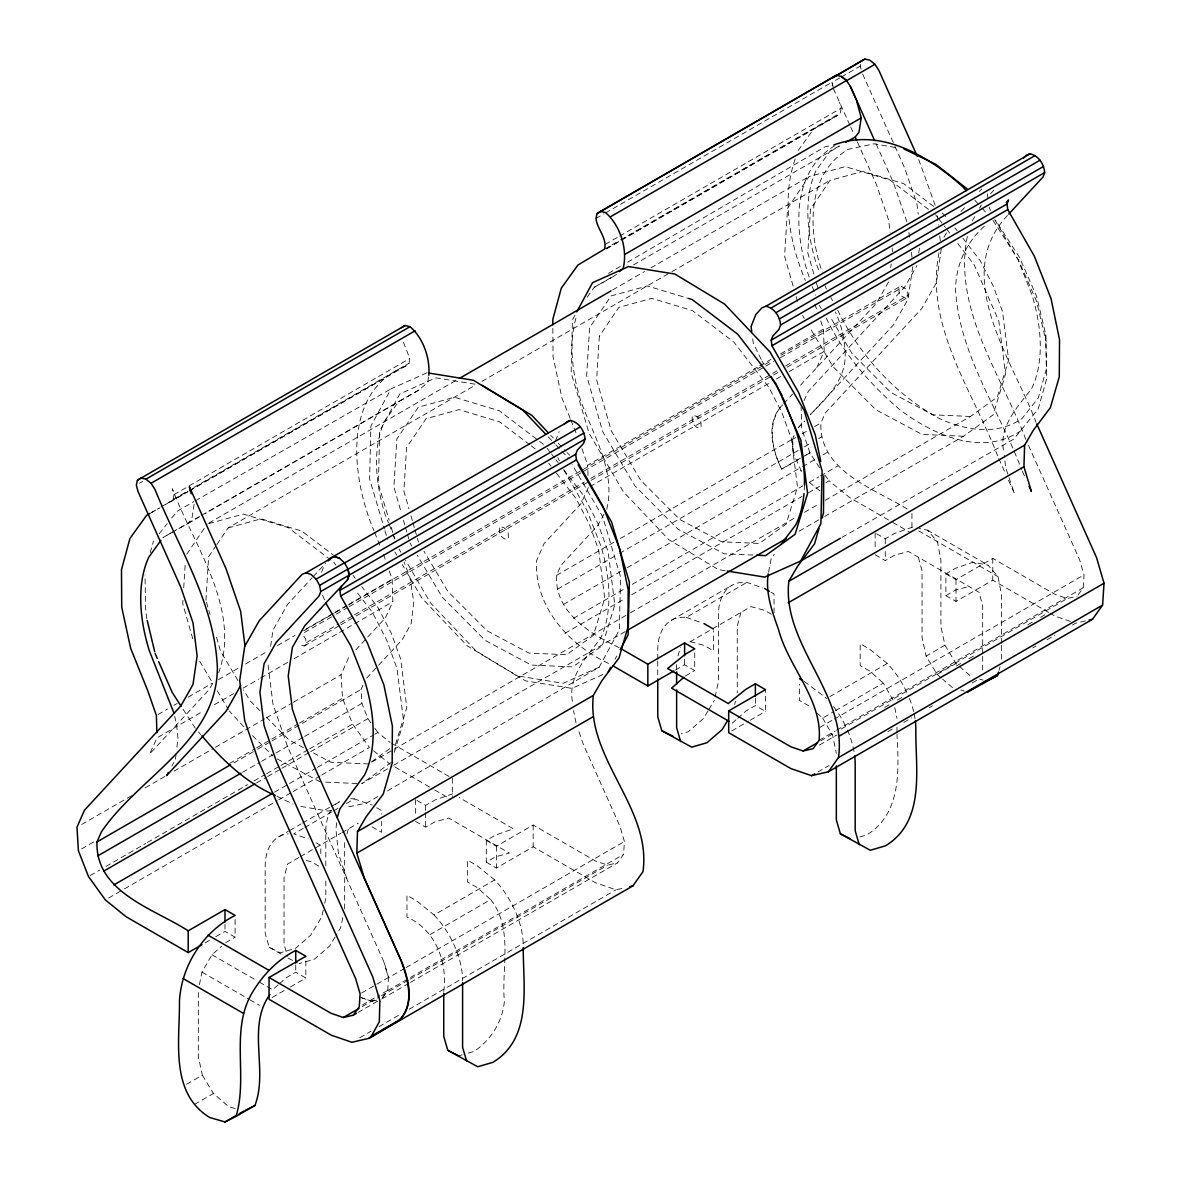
<?xml version="1.0" encoding="UTF-8"?>
<svg xmlns="http://www.w3.org/2000/svg" width="1181" height="1181" viewBox="0 0 1181 1181"><rect width="100%" height="100%" fill="white"/><g stroke="black" fill="none" stroke-linecap="round" stroke-linejoin="round"><path stroke-width="0.75" stroke-dasharray="5 3.75" d="M182.966 600.243L182.745 603.801L193.285 640.545M183.734 587.798L185.255 562.894M205.937 600.376L208.624 556.723L215.813 546.094M382.792 997.561L387.752 990.579L388.401 977.528L383.987 962.382M410.471 982.4L617.604 862.824L623.553 854.424L624.409 841.492L619.995 826.36L583.089 743.823L578.38 729.858M1078.209 594.811L1083.184 587.813L1084.025 574.881L1079.611 559.75L1026.555 441.059M336.659 822.744L335.906 829.328L338.46 853.774L347.288 879.963M176.043 754.26L175.408 759.634L171.88 766.041M176.899 747.101L177.962 738.14L176.589 724.794L173.991 713.117M606.739 509.365C616.083 470.791 593.142 435.479 580.683 400.566A144.008 83.142 60 0 1 576.889 315.106M270.641 646.243L273.003 630.019L287.574 604.377L312.079 577.863M890.695 267.644L891.212 264.072M912.721 266.847L907.997 299.28L893.427 324.937L810.786 414.354M918.729 253.088L920.029 244.172M939.028 252.734C924.324 325.941 973.469 391.841 998.048 456.944M941.287 248.719L936.297 282.953L921.726 308.595L825.312 412.922L820.898 422.96C819.068 471.189 874.014 488.565 907.17 508.967M967.328 236.392C952.654 309.142 1001.281 374.717 1025.802 439.376M165.576 504.597L173.238 499.386L173.976 494.632L172.396 488.757C193.832 546.272 241.396 608.643 218.677 672.786M194.112 504.302L191.883 518.562L187.956 523.582L175.379 530.549M189.447 490.868L406.131 365.77L409.039 363.246L409.792 358.493L402.751 340.423M428.526 377.079L427.684 382.423L418.975 390.01L205.479 513.44M606.429 248.881L837.462 115.487L840.37 112.963L841.108 108.209L839.529 102.334M768.551 572.239L771.193 558.598L774.234 554.229M199.412 984.644L201.981 972.111L211.989 954.765L221.57 946.276M323.225 910.123L321.749 916.899L310.692 935.204L295.59 948.284L280.266 952.772L269.209 947.236L265.164 933.285L265.164 866.736A65.368 37.733 60 0 1 288.297 833.86M324.701 903.362L325.808 898.283L325.808 878.487M342.83 917.637L340.615 927.794L336.009 935.411M715.081 697.011L718.402 681.777L718.402 615.227A65.368 37.733 60 0 1 746.923 582.395L763 587.99M734.685 704.511L735.423 701.13M861.082 69.251L860.27 66.106L861.362 61.22M303.886 636.308L305.805 639.334L306.012 644.885L304.24 645.933L301.745 645.343L299.192 643.246M906.093 298.468L901.044 295.767L899.11 292.755L898.918 287.19L900.69 286.142L905.738 288.843L907.658 291.855L907.864 297.42L786.354 367.586M346.963 834.066L348.336 828.944M677.997 656.001L680.286 647.454M740.93 612.437L737.254 626.122L737.254 692.671M795.212 158.948C781.305 198.556 789.602 242.622 805.294 280.473M150.194 552.782L153.53 540.942M999.023 670.306L1000.027 666.822M395.458 744.561L406.795 707.508L400.713 659.175L391.339 633.356L378.23 607.935L361.829 586.706M394.321 752.223L403.681 721.65L396.993 668.49L386.674 640.087L372.266 612.112L355.776 590.766M321.542 572.298L324.524 564.725M555.557 440.705L559.144 431.611M321.719 775.002L369.461 747.44L352.588 724.042L342.52 698.251L341.073 674.735L348.543 657.773L350.993 655.101M370.878 722.802L367.882 718.639L361.917 703.374L361.076 689.468L364.752 681.097M619.11 647.616C590.175 633.872 554.45 612.245 556.591 575.324L561.005 565.286L597.911 525.353L604.082 514.163M801.412 471.249L793.248 453.105L792.407 439.184L793.868 435.833M793.455 453.224L792.599 439.302L794.075 435.951M389.287 571.028L392.181 579.325L392.86 601.675L385.434 617.84L366.981 637.799M588.374 487.532L580.949 503.711L544.057 543.629L536.602 560.606C534.137 607.034 569.345 645.623 609.529 663.87M816.765 367.557L824.19 351.392L823.511 329.041L820.618 320.745M780.065 407.607C766.927 426.267 772.463 450.182 781.674 469.197L800.541 458.302M804.01 400.699L808.365 391.265L904.764 286.953L916.914 265.577M426.976 372.753L390.985 388.889L370.849 426.208L369.623 479.028L384.43 528.985M575.014 315.135L572.401 320.007L571.161 372.827L589.039 433.117L623.302 491.68L668.712 539.599L718.388 569.611L725.518 570.763M387.427 790.916L599.195 667.176L619.331 629.857L620.556 577.037L602.694 516.747L572.135 464.517M614.991 659.264L616.748 656.031M212.61 683.474L209.14 689.586L149.633 753.98L157.058 737.815L203.265 711.139M888.614 281.905L876.464 303.281L798.312 387.53M943.988 237.307L946.719 232.495M972.273 220.965L975.019 216.153M979.566 208.136L981.381 204.933M335.094 936.946L329.558 946.099L314.456 959.179L299.133 963.652M707.891 711.08L703.285 718.698L688.183 731.792L681.26 733.844M708.821 709.545L714.343 700.392M186.716 554.273L207.162 524.054M216.846 544.574L228.14 527.877L475.589 385.021M928.517 209.391L890.061 180.147L845.271 166.61L809.015 176.589L787.55 208.314L784.597 256.321L793.13 286.068M933.669 206.468L903.672 183.646L862.957 171.348L829.992 180.413L810.476 209.258L807.789 252.896L813.827 273.962M382.585 997.443L387.545 990.46L381.256 994.092M406.131 365.77C340.955 391.664 351.717 478.497 373.964 530.756M418.975 390.01L398.75 401.451L384.578 421.115A144.008 83.142 60 0 0 385.168 514.695L388.475 522.888M587.178 297.14L594.264 287.308L616.571 274.435M798.135 150.563L813.724 128.921L837.462 115.487M159.228 533.694L167.215 523.567M842.083 537.325L1013.8 439.111L1038.202 408.921L1046.779 378.481L1045.761 334.577L1036.593 296.328L1019.513 257.384L995.79 220.67M171.673 518.016L177.932 510.753L193.832 501.659M313.305 576.535L325.557 563.278M355.924 649.786L365.756 639.142M366.715 678.086L402.396 639.497L411.209 623.494L413.763 602L409.807 576.978L404.123 562.2M782.56 404.906C765.258 421.971 772.064 449.902 781.674 469.197M783.815 403.548L792.554 394.085M961.039 211.443L965.94 206.144M979.403 191.558L981.854 188.901M990.564 193.773L995.465 188.473M798.046 427.817L804.202 421.159M810.343 414.501C827.615 397.318 847.102 378.23 845.094 351.717C844.474 337.943 841.167 324.48 835.439 311.932M984.319 226.235C966.176 242.474 955.769 265.253 955.562 289.625C959.179 354.817 999.318 410.102 1021.639 469.684M798.267 427.906L804.527 421.13M1007.511 215.429C950.188 276.059 1013.564 361.681 1036.032 422.267M278.111 984.924L272.634 989.781L258.27 981.485M279.469 983.714L286.304 977.647L295.737 972.214L305.849 978.045L305.849 956.256M732.25 723.171L736.354 719.524M737.726 718.314L745.934 711.036L755.368 705.588L765.465 711.434L765.465 689.645M834.923 145.691C789.676 172.278 794.267 235.049 809.487 278.022M371.602 761.789L392.476 746.717M391.206 762.409L361.696 783.726L392.033 766.218M825.194 500.345L970.472 416.465L997.295 397.096L1008.648 360.043L1002.551 311.71L993.177 285.891L980.068 260.47L962.589 237.809M824.663 516.437L963.548 436.247L993.059 414.944L1005.533 374.17L998.831 321.011L974.104 264.647L956.521 241.869M608.451 273.387L621.191 265.946M627.569 262.212L825.002 146.843L832 145.352M377.876 796.511L366.73 803.021L345.738 807.479M595.962 218.47L603.934 213.864M605.528 212.949L831.778 82.33L832.59 85.475M839.839 77.902L831.985 82.449L833.594 88.737M841.403 77.001L860.27 66.106M139.535 483.25L142.709 481.405M605.307 244.349L618.047 236.997M619.641 236.067L841.108 108.209M173.976 494.632L409.792 358.493M604.554 249.102L618.903 240.821M620.497 239.905L840.37 112.963M606.591 248.497L813.724 128.921M173.238 499.386L187.572 491.104M193.95 487.428L409.039 363.246M151.375 512.584L159.346 507.978M160.926 507.062L188.015 491.429M189.61 490.499L382.408 379.19M170.33 501.91L187.853 491.798M633.621 264.839L839.263 146.267M170.905 532.985L162.934 537.591L173.828 531.435M172.5 532.07L199.589 516.437M201.183 515.506L398.75 401.451M187.956 523.582L199.117 517.13M208.757 523.139L457.8 379.352M612.644 289.95L644.575 271.512M650.967 267.821L809.015 176.589M481.966 381.33L670.35 272.575M671.945 271.66L829.992 180.413M588.02 475.5L587.695 465.181L758.187 366.76M759.782 365.844L770.927 359.408M780.493 353.887L823.511 329.041M157.974 714.549L167.525 709.028M173.902 705.352L177.091 703.507M188.237 697.07L212.137 683.268M218.515 679.592L239.226 667.634M245.604 663.958L267.91 651.071M277.461 645.549L294.999 635.437M306.145 629.001L333.234 613.352M334.828 612.437L347.568 605.085M349.163 604.155L392.181 579.325M303.62 630.846L333.957 613.338M335.552 612.422L346.727 605.971M348.321 605.041L581.406 470.481M583.001 469.551L763.398 365.401M764.993 364.486L771.37 360.796M780.951 355.274L900.69 286.142M304.477 632.47L334.799 614.961M336.408 614.046L347.583 607.595M349.177 606.665L764.24 367.025M765.834 366.11L773.821 361.504M780.198 357.813L898.342 289.611M306.588 642.464L338.519 624.04M340.113 623.11L352.883 615.744M354.477 614.814L584.359 482.099M590.751 478.408L771.149 374.259M772.743 373.344L777.526 370.568M785.513 365.962L908.44 294.999M304.24 645.933L339.36 625.664M340.955 624.734L771.99 375.883M773.585 374.968L778.382 372.207M589.969 486.616L770.012 382.674M776.389 378.983L781.172 376.222M789.129 371.631L824.19 351.392M214.411 704.703L233.528 693.66M243.094 688.139L259.023 678.942M260.617 678.012L287.706 662.379M294.084 658.703L353.03 624.66M354.625 623.745L392.86 601.675M81.74 824.456L132.656 795.064M145.381 787.712L166.063 775.769M174.02 771.178L213.805 748.223M215.385 747.307L264.706 718.83M266.301 717.9L291.751 703.212M293.346 702.296L341.073 674.735M81.592 848.888L94.318 841.536M229.557 763.472L255.007 748.769M256.602 747.853L297.966 723.968M299.561 723.052L342.52 698.251M556.591 575.324L613.958 542.212M620.32 538.536L792.407 439.184M792.599 439.302L795.743 437.487M802.032 433.855L806.756 431.139M814.61 426.592L820.898 422.96M233.794 762.941L256.07 750.083M257.665 749.167L270.39 741.816M271.984 740.9L361.076 689.468M557.447 589.245L617.988 554.288M619.582 553.372L798.164 450.492M804.453 446.861L810.742 443.229M818.61 438.697L821.755 436.881M242.607 772.271L260.1 762.158M261.695 761.243L274.42 753.891M276.014 752.976L303.059 737.357M304.654 736.442L361.917 703.374M781.482 469.078L800.349 458.184M801.914 457.283L809.974 452.854L802.12 457.401M90.066 875.608L99.617 870.087M105.98 866.426L145.75 843.455M147.345 842.54L206.217 808.557M207.797 807.627L247.582 784.671M253.945 780.995L265.075 774.559M266.67 773.644L279.395 766.292M280.989 765.377L308.034 749.758M309.629 748.843L352.588 724.042M563.396 604.51L620.763 571.397M627.126 567.721L799.212 468.37L801.205 471.13M802.549 466.672L815.126 459.409M822.995 454.877L827.704 452.146M256.513 782.944L266.065 777.438M267.644 776.508L280.384 769.171M281.964 768.24L309.023 752.637M310.603 751.707L367.882 718.639M573.39 618.357L625.96 588.005M632.337 584.315L802.814 485.893M809.398 482.335L818.832 476.888M820.396 475.973L837.698 465.993M274.45 792.2L315.814 768.314M317.409 767.399L373.093 735.246M374.687 734.331L377.876 732.486L390.07 742.406M564.976 633.296L625.428 598.398M631.791 594.722L802.032 496.433M808.395 492.772L819.525 486.336M825.888 482.66L829.077 480.829L849.685 497.57L891.183 521.53M108.534 898.077L122.854 889.81M124.448 888.894L277.181 800.718M278.775 799.803L291.5 792.451M293.095 791.536L320.14 775.917M371.823 762.099L392.579 750.112M394.174 749.197L628.838 613.707M630.433 612.791L796.466 516.938M804.453 512.318L818.817 504.036M393.627 765.288L625.103 631.643M799.109 531.184L823.054 517.352M278.701 836.812L288.282 831.291M289.876 830.376L301.037 823.925M302.631 822.995L329.765 807.332M331.359 806.416L339.346 801.81M303.266 828.383L293.7 833.904L308.167 838.938M304.86 827.453L331.994 811.79M333.588 810.875L338.371 808.114M346.358 803.508L354.33 798.902L372.015 805.043M671.295 620.32L731.94 585.304M657.758 659.234L657.758 650.244A65.368 37.733 60 0 1 686.294 617.397L746.923 582.395M298.867 857.509L287.692 863.961L284.031 877.631L284.031 944.18L287.574 956.374M300.461 856.579L340.792 833.299M341.944 832.635L358.345 823.157M689.866 641.918L750.939 606.665L764.609 610.326L774.042 615.773M876.597 533.797L885.263 538.802L894.696 533.354L912.382 527.198M416.967 800.408L425.632 805.412L435.066 799.965L452.751 793.809M675.429 670.055L684.611 664.755L694.723 670.587L694.723 648.797M205.066 942.866L209.672 940.209M215.798 936.666L224.995 931.366L235.108 937.197L235.108 919.039M685.29 676.034L694.723 670.587M875.151 554.745L885.263 560.576L894.696 555.129L908.366 551.468L979.019 592.257L982.681 605.942L982.681 654.495M225.674 942.645L235.108 937.197M415.535 821.356L425.632 827.187L435.066 821.755L448.75 818.079L509.38 853.095L495.71 856.756L486.277 862.204L486.277 840.414L495.71 834.982L513.395 828.826L459.143 797.5M1048.654 612.437L992.793 580.181L956.005 601.424L945.892 595.593L945.892 573.804L955.326 568.356L973.011 562.215L988.01 565.123L998.034 576.653L1001.547 595.047L1001.547 643.601M945.892 573.804L956.005 579.635L992.793 558.406L1055.032 594.338L1067.24 598.516L1077.22 596.198M486.277 840.414L496.389 846.26L533.162 825.017L595.416 860.949L607.61 865.127L617.604 862.824M945.892 595.593L955.326 590.146L969.01 586.485M731.748 730.891L748.606 721.163M750.142 720.277L765.465 711.434M272.132 997.517L284.385 990.431M290.526 986.888L305.849 978.045M486.277 862.204L496.389 868.035L533.162 846.807L595.416 882.738L616.024 889.795L622.771 888.23M443.746 991.42C447.791 961.851 435.346 929.624 406.958 917.017L406.958 895.228L416.391 900.675L434.077 914.95L494.706 879.948A65.368 37.733 60 0 1 523.242 945.715M829.859 696.613L887.3 663.442A65.368 37.733 60 0 1 908.765 696.76M430.061 934.584L490.705 899.582C513.573 928.62 501.32 967.682 504.376 1001.385C502.53 1021.786 490.912 1039.885 474.157 1051.385L463.882 1054.412M941.272 677.968L937.153 674.395L926.096 656.09L944.962 645.21L940.903 626.58L940.903 560.03L937.389 541.651L927.365 530.121L919.039 528.498M186.642 1084.261L202.364 1075.182L198.319 1056.567L198.319 990.018M817.178 713.235L822.655 718.092L833.83 711.641M835.425 710.711L883.299 683.076L893.308 700.422M819.924 727.363L832.649 720.011M834.244 719.096L1084.025 574.881M361.666 992.955L388.401 977.528M404.537 968.435L388.593 977.632L384.179 962.5L287.574 746.732L273.003 704.26L268.013 664.253M406.131 967.519L624.409 841.492M819.083 740.295L834.982 731.113M836.576 730.198L1083.184 587.813M362.39 1004.972L379.692 994.993M387.752 990.579L623.553 854.424M820.633 740.9L834.952 732.633M841.315 728.957L1067.24 598.516M937.153 674.395L956.02 663.515L971.328 676.713M362.168 1006.611L371.602 1001.163L376.591 999.997M361.342 997.694L371.808 1001.281L379.765 996.675M381.36 995.76L408.449 980.112M410.043 979.197L607.61 865.127M194.555 1104.383L213.421 1093.488L228.538 1106.582L235.447 1108.634M819.481 745.004L836.975 734.907M884.717 707.345L891.079 703.669M897.442 699.993L903.805 696.332M956.3 666.01L962.677 662.334M969.04 658.658L975.403 654.997M1027.898 624.675L1034.261 620.999M1040.623 617.323L1046.986 613.662M358.005 1012.457L378.451 1000.661M381.788 998.964L408.877 983.315M817.902 771.99L829.047 765.554M887.905 731.57L892.688 728.81M903.819 722.388L911.776 717.797M929.285 707.685L932.459 705.854M972.229 682.884L977.012 680.138M1032.696 647.985L1035.87 646.14M1047.016 639.718L1054.973 635.127M1072.466 625.015L1075.655 623.184L1085.767 620.837M359.88 1037.686L371.011 1031.249M378.968 1026.658L399.65 1014.715M409.202 1009.209L616.024 889.795M195.426 500.744L390.985 388.889M149.766 513.543L159.258 508.184M839.411 145.898L830.081 151.168L815.894 170.832A144.008 83.142 60 0 0 816.499 264.426L819.791 272.604M594.264 287.308L614.489 275.882M1021.093 430.637C982.061 457.224 933.403 434.933 899.863 409.733C869.482 383.825 842.791 353.06 825.593 316.788M599.195 667.176L563.204 683.312L516.85 675.812L467.174 645.8L421.75 597.881L402.308 564.636M603.078 674.454L572.003 688.39L525.648 680.891L475.973 650.893L430.548 602.96L405.555 560.222M859.842 836.945L866.751 834.893C901.59 813.812 898.859 769.717 896.97 734.508M458.848 1055.873L462.214 1054.899M208.889 523.582L243.419 514.089L288.208 527.612L330.931 560.119M228.14 527.877L261.104 518.813L301.819 531.11L333.249 555.026M371.808 1001.281L380.134 999.347M331.61 810.387L328.038 811.111L299.797 806.239M970.472 416.465L932.813 414.811L890.814 392.417L851.767 353.149L829.741 316.139M963.548 436.247L922.11 434.431L875.918 409.792L832.959 366.597L809.886 327.816M752.991 555.055L724.16 553.8L677.968 529.162L635.009 485.967L602.709 431.685L586.647 375.691L589.599 327.683L611.064 295.944L647.321 285.979L688.671 298.468M368.62 763.945L330.96 762.291L311.577 751.957M325.676 782.147L359.895 783.638M474.998 384.179L435.774 377.831L399.783 393.967L379.647 431.286L378.422 484.107L389.14 520.275M895.213 147.448L874.117 143.816L848.371 149.293C806.018 173.696 807.981 231.535 822.227 272.132M690.295 641.667L703.979 645.343L713.413 650.775L713.413 630.816M306.248 860.462L311.385 861.835L320.819 867.282M979.728 679.134L983.079 680.108M960.862 690.029L964.213 690.988M1070.503 621.413L1055.032 616.128L1050.249 613.352M359.408 996.985L371.602 1001.163M686.294 617.397L702.37 622.992M276.945 796.274L293.05 804.069M288.075 958.131L297.553 962.869M303.502 747.647L288.976 739.897L266.301 717.088M277.269 758.97L320.272 781.911M927.365 530.121L988.01 565.123M918.759 530.889L998.034 576.653M892.792 522.445L910.344 532.587M952.462 687.608L942.645 679.164M770.898 592.168L774.042 593.984L774.042 613.958M804.261 681.452L826.67 698.443M808.985 705.958L799.552 700.51L799.552 684.183M391.664 743.321L449.12 776.493M394.853 766.941L433.161 789.07M434.756 789.986L450.714 799.197M376.739 807.774L381.448 810.491L381.448 814.122M372.015 826.833L381.448 832.28L381.448 821.385M316.095 842.776L320.819 845.507L320.819 854.572M269.209 947.236L283.366 955.399M211.989 954.765L256.676 980.57M201.981 972.111L248.261 998.831M249.855 999.746L259.436 1005.282M942.246 212.993L947.28 217.998M543.511 444.381L499.356 410.781L454.567 397.259L418.31 407.224L396.846 438.963L393.893 486.971L401.422 513.218M529.767 444.735L499.77 421.912L459.055 409.615L426.09 418.679L406.574 447.525L403.887 491.163L408.921 508.716M531.199 445.828L535.48 449.075M887.3 663.442L869.615 649.166L860.181 643.719L860.181 665.508L869.615 670.956L883.299 683.076M494.706 879.948L477.021 865.673L467.587 860.226L467.587 882L477.021 887.448L490.705 899.582M809.192 482.217L821.592 492.241M373.58 750.791L390.07 764.181M259.997 710.755L249.914 700.628L243.493 689.822M243.758 726.773L229.276 710.962M252.601 735.674L272.811 756.002M550.73 435.302L553.254 437.974M558.303 443.288L565.876 451.29M567.131 452.618L569.655 455.275M548.25 436.881L554.553 443.539M555.823 444.868L568.43 458.184M974.797 200.179L980.88 206.941M982.105 208.284L985.751 212.344M198.319 731.851L200.711 734.493M954.927 227.903L957.127 230.738M935.632 214.809L937.832 217.658M938.925 219.09L945.523 227.623M946.631 229.055L949.923 233.321M547.128 448.308L550.435 452.574M551.527 454.006L554.819 458.272M555.926 459.704L558.126 462.553M563.617 469.669L583.414 495.297L597.822 523.257L608.126 551.66L614.829 604.82L602.354 645.579L572.844 666.896L531.42 665.08L485.229 640.442L442.27 597.246L417.336 555.365M548.855 463.336L551.04 466.17M556.502 473.256L576.18 498.736L589.289 524.157L598.664 549.977L604.746 598.309L593.408 635.363L566.57 654.732L528.911 653.078L486.926 630.684L447.865 591.415L424.009 551.32M353.089 575.383L355.274 578.203M333.78 562.289L335.98 565.138M819.584 467.661L809.767 452.736M824.855 474.969L829.077 480.829M374.879 728.337L377.876 732.486M993.044 220.463L1018.258 259.495L1036.416 300.889L1046.159 341.545M183.085 709.309L195.943 729.194M944.962 645.21L956.02 663.515M202.364 1075.182L213.421 1093.488M802.504 315.416L804.35 318.516M409.955 542.965L411.8 546.065M237.986 680.566L220.552 651.277L215.503 633.725M199.737 661.33L212.654 683.046M217.274 690.811L228.346 709.412M994.638 219.504L1018.066 259.702L1032.238 295.737A144.008 83.142 60 0 1 1031.633 388.638C1017.284 407.342 997.532 427.552 1004.13 453.386M399.075 549.135L400.92 552.309M394.897 551.97L396.757 555.144M762.025 361.061L763.871 364.22M822.655 718.092L832.664 735.423L836.34 753.345M830.863 297.538L832.575 300.712M837.728 310.263C859.871 355.643 895.419 394.764 940.017 418.856C966.014 430.519 997.399 435.819 1022.185 418.369L1038.276 397.938L1046.336 369.299L1045.761 334.577M819.452 305.421L821.208 308.669M761.243 359.452L753.316 343.405L752.637 338.356M557.801 457.534L559.381 460.752M564.134 470.378L586.736 509.985L600.908 546.006A144.008 83.142 60 0 1 600.317 638.906C585.702 657.551 566.969 677.968 572.815 703.669M918.715 159.494L935.131 205.317M862.647 74.078L894.238 144.746M894.991 146.429L904.764 168.307L916.914 203.708L918.228 214.233M876.125 143.875L893.427 182.568L907.997 225.04M1022.377 471.352L1024.636 476.386M833.387 88.619L849.98 125.407M850.733 127.076L853.715 133.733M857.406 141.986L876.464 184.649L888.614 220.035L890.149 232.317M998.801 458.597L1005.489 473.581M1008.471 480.224L1014.42 493.54L1005.592 467.351L1004.322 455.128M989.117 207.266L990.431 210.439M322.62 595.239L324.524 599.904M825.076 285.713L826.39 288.991M570.157 418.31L561.979 398.012L553.048 356.824L552.856 328.318M570.836 420.008L576.298 433.53M389.125 524.526L392.432 532.705M393.096 534.343L395.074 539.259M374.643 532.439L380.784 547.674M814.831 304.152L817.149 310.795M581.923 448.603L587.695 465.181M383.515 554.435L385.818 561.078M809.974 452.854L801.678 428.659L801.117 406.973M812.425 286.643L815.362 295.265M576.033 722.875L573.538 710.652M391.191 527.169L392.712 532.336M393.229 534.063L394.764 539.23M384.947 530.697L387.501 539.318M816.351 282.731L818.359 289.758M796.142 296.564L797.647 301.819M410.944 515.743L412.449 520.998M412.951 522.755L414.472 528.025M414.974 529.782L418.502 542.064M403.43 520.216L404.935 525.456M405.437 527.213L406.943 532.469M407.445 534.211L408.951 539.466M206.439 602.133L209.967 614.415M918.375 557.255L922.051 570.925L922.051 637.474L926.096 656.09M146.798 618.77L145.573 608.304L145.012 574.896M894.77 707.581L896.97 718.328M987.331 193.787L988.01 198.836M937.197 215.975L938.334 225.069M939.692 235.979L940.386 241.441M908.898 232.317L910.034 241.411M911.407 252.321L912.086 257.768M892.113 248.113L892.556 251.627M1001.547 645.402L1001.547 661.596M992.793 558.406L992.793 580.181M982.681 656.296L982.681 672.491M956.005 579.635L956.005 601.424M911.939 513.543L911.939 528.055M896.97 727.319L896.97 732.722M885.263 538.802L885.263 544.249M885.263 551.497L885.263 560.576M875.151 532.956L875.151 549.298M755.368 698.325L755.368 705.588M684.611 659.308L684.611 664.755M676.624 664.726L676.624 670.129M657.758 661.035L657.758 677.215M533.162 825.017L533.162 846.807M496.389 846.26L496.389 868.035M452.308 778.338L452.308 796.496M425.632 805.412L425.632 810.86M425.632 812.676L425.632 827.187M415.535 799.581L415.535 815.909M344.66 842.614L344.66 909.163M325.808 865.909L325.808 831.734A65.368 37.733 60 0 1 331.005 810.136M295.737 964.951L295.737 972.214M224.995 924.103L224.995 931.366M833.55 706.533A65.368 37.733 60 0 1 846.659 728.397M847.412 730.079A65.368 37.733 60 0 1 854.439 754.187M909.444 698.443A65.368 37.733 60 0 1 913.725 712.069M914.124 713.855A65.368 37.733 60 0 1 915.083 719.17M804.453 484.978A144.008 83.142 60 0 1 804.128 491.887M434.077 914.95A65.368 37.733 60 0 1 462.598 980.732M335.374 804.733A65.368 37.733 60 0 1 342.283 800.393M350.713 798.755A65.368 37.733 60 0 1 354.33 798.902M599.328 336.231L596.641 379.883L611.241 430.785L640.619 480.136L679.665 519.404L721.665 541.799L759.324 543.452L786.147 524.084L797.5 487.015L791.403 438.697L782.029 412.878L768.934 387.442L733.947 342.15L692.524 310.633L651.809 298.335L618.844 307.385L599.328 336.231M499.415 527.996L499.622 533.561L501.541 536.573L504.095 538.669L506.59 539.274L508.361 538.226L508.155 532.661L506.236 529.649L503.682 527.553L501.187 526.947L499.415 527.996M692.169 416.716L692.376 422.281L694.295 425.293L696.849 427.389L699.344 427.994L701.115 426.946L700.909 421.381L698.99 418.354L696.436 416.273L693.941 415.668L692.169 416.716"/><path stroke-width="1.5" d="M823.718 475.81L823.467 512.967L821.991 518.105M202.01 944.638L188.207 952.595L125.968 916.663L105.345 899.922L88.472 876.523L78.404 850.733L76.972 827.217L84.427 810.255L180.841 705.928L192.975 684.552L197.138 656.016L192.975 622.682L180.841 587.282L137.956 491.385L136.346 485.081L137.439 480.195L140.938 478.025L145.913 479.161L151.02 483.28L154.918 489.303C178.42 547.512 214.765 603.255 217.363 667.693C217.422 741.417 138.088 777.305 101.389 831.896L96.975 841.935C95.395 892.423 154.239 908.824 188.207 930.82L224.995 909.577L235.108 915.408C203.25 931.706 181.594 965.246 179.453 1000.912C179.97 1040.461 169.326 1092.705 209.672 1117.477L224.981 1121.95L236.038 1116.414C248.453 1075.596 229.07 1028.621 253.635 990.372C264.042 973.69 278.155 959.459 295.737 950.425L305.849 956.256L269.061 977.499L269.061 999.274L331.315 1035.22L351.923 1042.277L368.797 1038.365L399.518 1020.148C415.107 1004.16 408.715 978.695 401.141 960.419L364.235 877.882L356.81 853.14L357.489 831.572L366.169 816.706L383.22 794.104L392.151 763.236L392.387 726.094L383.914 685.039L367.276 642.744L340.63 596.021L339.892 590.411L341.471 586.381M368.797 1038.365L632.898 885.883L642.966 871.711C652.001 808.203 586.219 758.896 593.305 695.432L601.97 680.566L619.021 657.965L627.952 627.096L628.189 589.954L619.715 548.899L603.078 506.605L576.446 459.881L575.693 454.272L577.288 450.227L583.414 443.598L585.038 439.17C584.506 430.799 578.911 422.178 570.349 420.421L566.467 421.942L564.016 424.599M620.704 648.546L647.838 664.209L684.611 642.966L694.723 648.797L685.29 654.244L667.605 668.52L728.249 703.536L745.934 689.261L755.368 683.814L765.465 689.645L728.692 710.888L728.692 732.663L790.93 768.61L811.539 775.666L828.412 771.754L838.48 757.582C847.515 694.074 781.733 644.767 788.819 581.303L797.485 566.422L814.536 543.836L819.009 528.394M1029.123 486.439L1031.367 491.458L1023.942 466.716L1024.621 445.163L1033.301 430.283L1050.352 407.681L1059.283 376.828L1059.519 339.67L1051.046 298.631L1034.408 256.321L1007.762 209.613L1007.024 203.988L1008.604 199.958L1006.212 202.541M828.412 771.754L1092.528 619.272L1102.596 605.1L1104.028 583.237L1096.573 557.668L1036.785 423.935M428.806 375.292C430.238 358.33 423.329 337.987 410.014 326.679L405.039 325.543L137.439 480.195M552.841 324.76L552.811 319.401L561.285 288.149L577.922 265.061L604.554 249.102C607.3 238.06 597.128 229.158 595.962 218.47L597.055 213.584L600.553 211.414L605.528 212.55C620.424 225.674 627.82 249.029 623.199 268.294L619.464 271.541M850.35 86.538L856.476 100.252L861.244 117.879L859.015 132.139L855.206 137.07L845.626 142.37M768.226 573.936C765.244 592.995 772.256 611.979 778.604 629.68C788.288 667.044 822.906 699.993 819.083 740.295L813.118 748.68L803.124 750.998L790.93 746.82L728.692 710.888M236.038 1116.414L254.904 1105.519C268.545 1070.134 246.445 1027.042 269.903 994.505M978.577 685.615L967.579 691.963L997.502 675.532L998.506 672.048M337.22 817.798L339.877 808.882L364.501 775.061A144.008 83.142 60 0 0 365.106 682.16L350.919 646.125L325.794 603.004L347.613 579.738L349.222 575.309L348.129 569.168L344.439 562.835L316.139 579.177L311.164 574.571L306.041 572.785L302.159 574.306L259.274 620.704L244.703 646.361L239.713 680.596L244.703 720.602L259.274 763.074L355.688 978.724L360.102 993.856L359.245 1006.788L353.296 1015.188L343.302 1017.491L331.108 1013.313L269.061 977.499M316.139 579.177L319.638 585.392L320.73 591.533L319.106 595.962L276.236 642.361L264.086 663.737L259.923 692.273L264.086 725.606L276.236 760.992L372.635 976.643L379.883 1000.72L379.322 1021.742L371.233 1036.475M347.406 579.62L349.015 575.191L347.937 569.05L319.638 585.392M751.751 331.61L751.086 326.561L755.855 314.441L761.981 307.813L765.864 306.278C774.426 308.049 780.036 316.656 780.552 325.041L778.929 329.469L772.802 336.098L771.208 340.143L771.961 345.753L798.592 392.476L815.244 434.77L820.765 461.535M1023.632 157.988L1026.082 155.331L1029.98 153.81C1038.527 155.567 1044.137 164.189 1044.654 172.559L1043.044 176.988L1008.736 214.101M576.771 311.902L592.537 282.687L628.528 266.552L674.882 274.051L724.558 304.048L769.982 351.982L804.231 410.545L822.109 470.82L820.884 523.655L800.748 560.975L764.757 577.11L727.304 571.043M607.994 672.255L610.621 667.383M620.246 649.535L628.13 634.935L629.355 582.115L611.492 521.825L578.159 464.842M168.352 772.433L166.58 775.637L226.088 711.242L240.658 685.585M727.688 720.44L722.152 729.592L707.035 742.672L691.726 747.16L661.803 730.729L657.758 716.778L657.758 679.016M160.911 540.396L148.762 557.255A144.008 83.142 60 0 0 149.367 650.849L173.991 713.117M781.305 544.028L795.832 524.777A144.008 83.142 60 0 0 803.995 493.569M328.008 560.621L330.459 557.978L334.341 556.443L339.656 558.347M328.2 560.739L330.65 558.096L570.349 420.421M325.794 603.004L304.536 626.019L292.386 647.395L288.223 675.931L292.386 709.264L304.536 744.665L400.935 960.301C407.696 978.429 415.299 1004.293 399.326 1020.03L371.026 1036.357M683.917 677.244L671.62 688.154L729.061 721.325M401.54 327.713L405.039 325.543M917.209 156.143L878.841 70.329L874.959 64.305L846.659 80.648L841.536 76.514L836.369 75.274L597.055 213.584M864.861 59.05L833.063 77.562L864.861 59.05L869.836 60.187L874.959 64.305M600.553 211.414L836.369 75.274M145.913 479.161L410.014 326.679M610.651 216.669L846.452 80.529L850.541 86.656L874.619 140.509M151.02 483.28L415.136 330.798M625.443 254.033L861.244 117.879M459.394 378.437L611.049 290.866M765.864 306.278L1029.98 153.81M306.041 572.785L334.341 556.443M770.986 308.064L1035.087 155.582M775.961 312.685L1040.062 160.203M580.447 426.813L344.631 562.953L339.464 558.229L334.548 556.561M779.46 318.9L1043.561 166.418M348.129 569.168L583.945 433.028M780.552 325.041L1044.654 172.559M320.73 591.533L585.038 439.17M771.208 340.143L1007.024 203.988M339.892 590.411L575.693 454.272M771.961 345.753L1007.762 209.613M340.63 596.021L576.446 459.881M96.975 841.935L230.62 764.786M97.816 855.856L241.013 773.186M103.78 871.12L254.919 783.859M113.76 884.968L272.87 793.115M628.292 629.798L786.339 538.551M788.819 581.303L1024.621 445.163M357.489 831.572L593.305 695.432M788.14 602.856L1023.942 466.716M356.81 853.14L592.626 717M612.718 665.715L647.838 685.984L673.893 670.941M803.124 750.998L817.444 742.731M343.302 1017.491L359.024 1008.426M353.296 1015.188L356.441 1013.372M839.927 735.719L1104.028 583.237M838.48 757.582L1102.596 605.1M811.539 775.666L814.728 773.821M981.721 683.799L986.445 681.068M224.981 1121.95L235.993 1115.602M239.138 1113.786L243.847 1111.055M800.748 560.975L840.488 538.241M149.766 513.543L146.592 515.344L129.954 538.418L121.481 569.685L121.717 607.108L130.648 648.295L147.699 690.575L156.379 715.465L156.896 732.648M988.025 680.286L997.502 675.532M245.427 1110.273L254.904 1105.519M1089.148 620.055L1092.528 619.272M629.532 886.665L632.898 885.883M833.756 144.983C880.878 127.415 928.355 155.936 962.633 186.657L966.279 190.717M756.593 555.218L765.598 555.616L795.108 534.299L807.583 493.54L800.88 440.38L776.153 384.017L737.682 334.179L692.11 299.502L688.671 298.468M428.762 373.048L473.345 380.252L523.006 410.25L545.725 434.224M904.011 148.968L935.81 164.366L967.18 188.871M275.335 795.492C245.973 782.811 222.235 759.973 201.892 735.822M661.803 730.729L672.86 736.265M836.34 765.923L836.34 819.88L840.385 833.83L849.862 838.569M840.385 833.83L870.308 850.261L885.617 845.773C925.963 821.016 915.319 768.772 915.836 729.223A65.368 37.733 60 0 0 915.319 720.912M443.746 993.221L443.746 1036.387L447.791 1050.337L458.848 1055.873M447.791 1050.337L477.715 1066.753L493.023 1062.28C532.793 1037.937 523.021 986.593 523.242 947.516M841.344 76.396L846.452 80.529M764.609 588.537L769.333 591.268M703.979 623.553L713.413 629.001M799.552 678.735L802.696 680.551M207.989 935.131L268.618 970.147M182.966 978.458L243.611 1013.475M482.143 385.331L531.804 415.328L548.205 432.645M181.106 706.238L172.219 692.465L158.697 661.655M771.223 376.872L782.25 395.842M855.206 137.07L856.668 140.347M155.139 653.536L157.265 658.408M782.929 397.554L796.422 431.877A144.008 83.142 60 0 1 804.453 484.978M859.251 844.725L855.192 830.774L855.192 764.225A65.368 37.733 60 0 0 854.675 755.929M680.669 741.624L676.624 727.673L676.624 689.911M466.657 1061.232L462.598 1047.281L462.598 982.533M191.248 493.732L189.344 486.675L226.088 568.873L240.658 611.345L244.969 645.904M147.226 620.497L154.726 651.794M755.368 683.814L755.368 696.524M684.611 642.966L684.611 655.676M676.624 671.915L676.624 684.508M647.838 664.209L647.838 685.984M295.737 950.425L295.737 963.135M224.995 909.577L224.995 922.287M188.207 930.82L188.207 952.595"/></g></svg>
